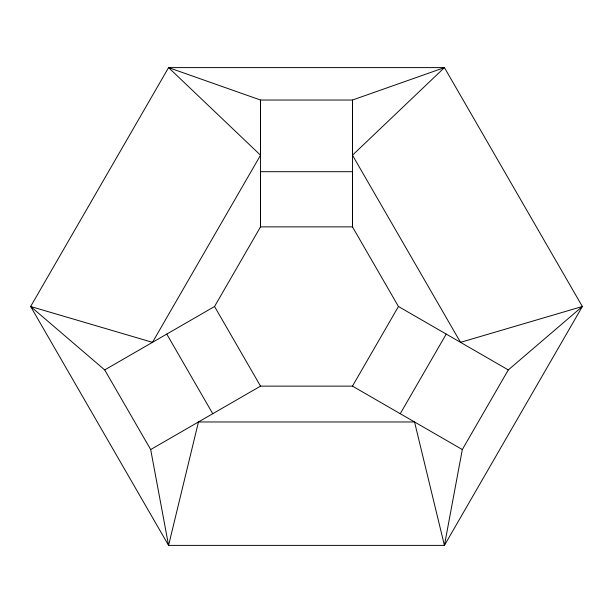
<?xml version="1.0" encoding="UTF-8"?>
<svg xmlns="http://www.w3.org/2000/svg" width="613" height="613" viewBox="0 0 613 613"><rect width="100%" height="100%" fill="white"/><g stroke="black" fill="none" stroke-linecap="round" stroke-linejoin="round"><path stroke-width="0.92" d="M352.475 155.204L444.425 67.606L352.475 100.034L352.475 155.204L460.516 342.338L582.35 306.5L508.292 369.923L462.317 449.551L444.425 545.394L168.575 545.394L30.65 306.5L168.575 67.606L444.425 67.606L582.35 306.5L444.425 545.394L414.541 421.966L198.459 421.966L168.575 545.394L150.683 449.551L104.708 369.923L30.65 306.5L152.484 342.338L260.525 155.204L260.525 100.034L168.575 67.606L260.525 155.204M104.708 369.923L214.55 306.5L260.525 226.871L260.525 100.034L352.475 100.034L352.475 226.871L398.45 306.5L508.292 369.923M150.683 449.551L260.525 386.129L352.475 386.129L398.45 306.5M400.251 413.714L446.226 334.085M352.475 386.129L462.317 449.551M214.55 306.5L260.525 386.129M166.774 334.085L212.749 413.714M352.475 171.701L260.525 171.701L260.525 226.871L352.475 226.871L352.475 171.701"/></g></svg>
